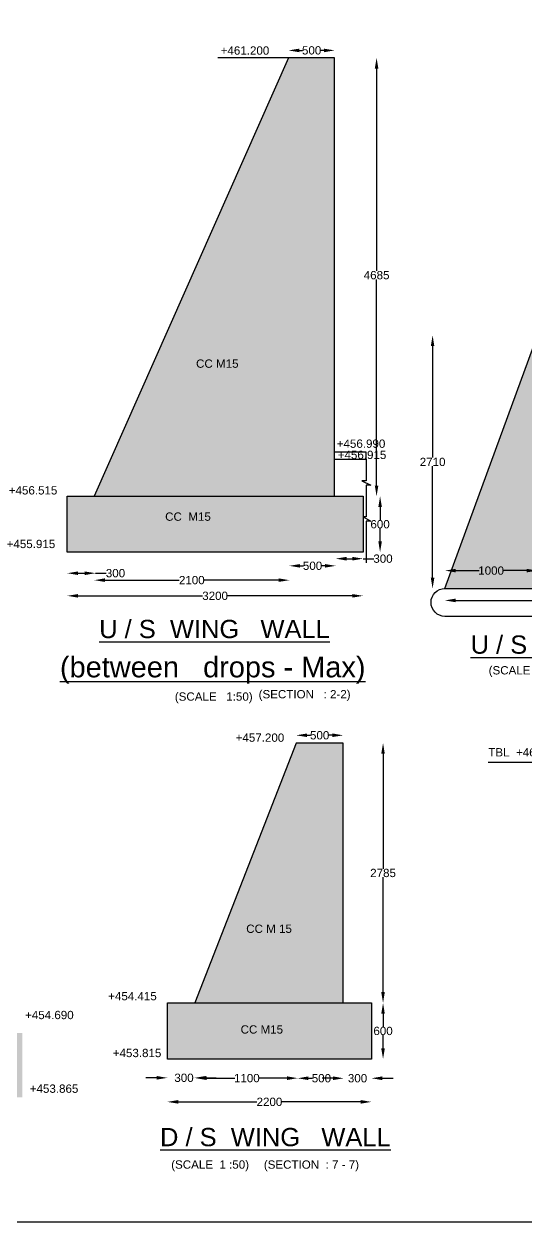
# Model space of a CAD drawing. Header units: inches. Extents: x 37936 to 42542, y -145 to 3102.
# Drawn here: x 40097 to 40701, y -145 to 1299 of the extents above; entities that cross this region are included whole.
import ezdxf

# ---------------------------------------------------------------- set-up
doc = ezdxf.new("R2010")
doc.units = ezdxf.units.IN
doc.header["$MEASUREMENT"] = 0
doc.layers.add('DIMENSIONS', color=255, linetype='Continuous')
doc.layers.add('TEXT', color=1, linetype='Continuous')
doc.styles.get("Standard").update_dxf_attribs({"font": 'arial.ttf', "height": 10})
doc.dimstyles.get("Standard").update_dxf_attribs({"dimtxt": 12, "dimasz": 13, "dimexe": 0.18, "dimexo": 0.0625, "dimgap": 0.09, "dimtad": 0, "dimtih": 1, "dimtoh": 1, "dimdec": 4, "dimzin": 0, "dimdsep": 46, "dimtxsty": 'Standard', "dimcen": 0.09, "dimse1": 1, "dimse2": 1, "dimadec": 0, "dimazin": 0, "dimtfac": 1, "dimtdec": 4, "dimtofl": 0, "dimtmove": 0, "dimatfit": 3, "dimfxl": 1, "dimtolj": 1, "dimtzin": 0, "dimarcsym": 0})

# ---------------------------------------------------------------- blocks, each defined once
blk = doc.blocks.new('*D149')
at = {"layer": 'Defpoints', "color": 0, "transparency": 16777216}
for p in [(40415.8, 1258.3), (40471.5, 1267.2), (40471.5, 1258.3)]:
    blk.add_point(p, dxfattribs=at)
at = {"layer": 'DIMENSIONS', "color": 0, "lineweight": -2, "transparency": 16777216}
for p, q in [((40428.8, 1267.2), (40432.5, 1267.2)), ((40458.5, 1267.2), (40454.8, 1267.2))]:
    blk.add_line(p, q, dxfattribs=at)
at = {"layer": 'DIMENSIONS', "color": 0, "transparency": 16777216}
for points in [[(40428.8, 1269.3), (40428.8, 1265), (40415.8, 1267.2)], [(40458.5, 1269.3), (40458.5, 1265), (40471.5, 1267.2)]]:
    blk.add_solid(points, dxfattribs=at)
at = {"layer": 'DIMENSIONS', "color": 0, "transparency": 16777216, "insert": (40443.7, 1267.2), "char_height": 10, "attachment_point": 5}
blk.add_mtext('\\A1;500', dxfattribs=at)
blk = doc.blocks.new('*D150')
at = {"layer": 'Defpoints', "color": 0, "transparency": 16777216}
for p in [(40471.5, 1258.3), (40471.5, 729.7), (40522.1, 729.7)]:
    blk.add_point(p, dxfattribs=at)
at = {"layer": 'DIMENSIONS', "color": 0, "lineweight": -2, "transparency": 16777216}
for p, q in [((40522.1, 1245.3), (40522.1, 1001.4)), ((40522.1, 742.7), (40522.1, 991))]:
    blk.add_line(p, q, dxfattribs=at)
at = {"layer": 'DIMENSIONS', "color": 0, "transparency": 16777216}
for points in [[(40519.9, 1245.3), (40524.2, 1245.3), (40522.1, 1258.3)], [(40519.9, 742.7), (40524.2, 742.7), (40522.1, 729.7)]]:
    blk.add_solid(points, dxfattribs=at)
at = {"layer": 'DIMENSIONS', "color": 0, "transparency": 16777216, "insert": (40522.1, 996.2), "char_height": 10, "attachment_point": 5}
blk.add_mtext('\\A1;4685', dxfattribs=at)
blk = doc.blocks.new('*D151')
at = {"layer": 'Defpoints', "color": 0, "transparency": 16777216}
for p in [(40505.7, 729.7), (40505.7, 662.3), (40526.3, 662.3)]:
    blk.add_point(p, dxfattribs=at)
at = {"layer": 'DIMENSIONS', "color": 0, "lineweight": -2, "transparency": 16777216}
for p, q in [((40526.3, 716.7), (40526.3, 701.2)), ((40526.3, 675.3), (40526.3, 690.8))]:
    blk.add_line(p, q, dxfattribs=at)
at = {"layer": 'DIMENSIONS', "color": 0, "transparency": 16777216}
for points in [[(40524.2, 716.7), (40528.5, 716.7), (40526.3, 729.7)], [(40524.2, 675.3), (40528.5, 675.3), (40526.3, 662.3)]]:
    blk.add_solid(points, dxfattribs=at)
at = {"layer": 'DIMENSIONS', "color": 0, "transparency": 16777216, "insert": (40526.3, 696), "char_height": 10, "attachment_point": 5}
blk.add_mtext('\\A1;600', dxfattribs=at)
blk = doc.blocks.new('*D152')
at = {"layer": 'Defpoints', "color": 0, "transparency": 16777216}
for p in [(40148.8, 659.4), (40182.9, 662.3), (40182.9, 637)]:
    blk.add_point(p, dxfattribs=at)
at = {"layer": 'DIMENSIONS', "color": 0, "lineweight": -2, "transparency": 16777216}
for p, q in [((40161.8, 637), (40169.9, 637)), ((40182.9, 637), (40195.9, 637))]:
    blk.add_line(p, q, dxfattribs=at)
at = {"layer": 'DIMENSIONS', "color": 0, "transparency": 16777216}
for points in [[(40161.8, 639.1), (40161.8, 634.8), (40148.8, 637)], [(40169.9, 639.1), (40169.9, 634.8), (40182.9, 637)]]:
    blk.add_solid(points, dxfattribs=at)
at = {"layer": 'DIMENSIONS', "color": 0, "transparency": 16777216, "insert": (40207, 637), "char_height": 10, "attachment_point": 5}
blk.add_mtext('\\A1;300', dxfattribs=at)
blk = doc.blocks.new('*D153')
at = {"layer": 'Defpoints', "color": 0, "transparency": 16777216}
for p in [(40181.4, 729.7), (40416.8, 655.1), (40416.8, 628.6)]:
    blk.add_point(p, dxfattribs=at)
at = {"layer": 'DIMENSIONS', "color": 0, "lineweight": -2, "transparency": 16777216}
for p, q in [((40194.4, 628.6), (40284, 628.6)), ((40403.8, 628.6), (40314.2, 628.6))]:
    blk.add_line(p, q, dxfattribs=at)
at = {"layer": 'DIMENSIONS', "color": 0, "transparency": 16777216}
for points in [[(40194.4, 630.8), (40194.4, 626.5), (40181.4, 628.6)], [(40403.8, 630.8), (40403.8, 626.5), (40416.8, 628.6)]]:
    blk.add_solid(points, dxfattribs=at)
at = {"layer": 'DIMENSIONS', "color": 0, "transparency": 16777216, "insert": (40299.1, 628.6), "char_height": 10, "attachment_point": 5}
blk.add_mtext('\\A1;2100', dxfattribs=at)
blk = doc.blocks.new('*D154')
at = {"layer": 'Defpoints', "color": 0, "transparency": 16777216}
for p in [(40416.8, 655.1), (40472.8, 655.1), (40472.8, 645.9)]:
    blk.add_point(p, dxfattribs=at)
at = {"layer": 'DIMENSIONS', "color": 0, "lineweight": -2, "transparency": 16777216}
for p, q in [((40429.8, 645.9), (40433.7, 645.9)), ((40459.8, 645.9), (40455.9, 645.9))]:
    blk.add_line(p, q, dxfattribs=at)
at = {"layer": 'DIMENSIONS', "color": 0, "transparency": 16777216}
for points in [[(40429.8, 648), (40429.8, 643.7), (40416.8, 645.9)], [(40459.8, 648), (40459.8, 643.7), (40472.8, 645.9)]]:
    blk.add_solid(points, dxfattribs=at)
at = {"layer": 'DIMENSIONS', "color": 0, "transparency": 16777216, "insert": (40444.8, 645.9), "char_height": 10, "attachment_point": 5}
blk.add_mtext('\\A1;500', dxfattribs=at)
blk = doc.blocks.new('*D155')
at = {"layer": 'Defpoints', "color": 0, "transparency": 16777216}
for p in [(40472.8, 655.1), (40505.7, 662.3), (40505.7, 654.5)]:
    blk.add_point(p, dxfattribs=at)
at = {"layer": 'DIMENSIONS', "color": 0, "lineweight": -2, "transparency": 16777216}
for p, q in [((40485.8, 654.5), (40492.7, 654.5)), ((40505.7, 654.5), (40518.7, 654.5))]:
    blk.add_line(p, q, dxfattribs=at)
at = {"layer": 'DIMENSIONS', "color": 0, "transparency": 16777216}
for points in [[(40485.8, 656.7), (40485.8, 652.3), (40472.8, 654.5)], [(40492.7, 656.7), (40492.7, 652.3), (40505.7, 654.5)]]:
    blk.add_solid(points, dxfattribs=at)
at = {"layer": 'DIMENSIONS', "color": 0, "transparency": 16777216, "insert": (40529.8, 654.5), "char_height": 10, "attachment_point": 5}
blk.add_mtext('\\A1;300', dxfattribs=at)
blk = doc.blocks.new('*D156')
at = {"layer": 'Defpoints', "color": 0, "transparency": 16777216}
for p in [(40148.8, 659.4), (40505.7, 662.3), (40505.7, 609.7)]:
    blk.add_point(p, dxfattribs=at)
at = {"layer": 'DIMENSIONS', "color": 0, "lineweight": -2, "transparency": 16777216}
for p, q in [((40161.8, 609.7), (40312.2, 609.7)), ((40492.7, 609.7), (40342.2, 609.7))]:
    blk.add_line(p, q, dxfattribs=at)
at = {"layer": 'DIMENSIONS', "color": 0, "transparency": 16777216}
for points in [[(40161.8, 611.9), (40161.8, 607.6), (40148.8, 609.7)], [(40492.7, 611.9), (40492.7, 607.6), (40505.7, 609.7)]]:
    blk.add_solid(points, dxfattribs=at)
at = {"layer": 'DIMENSIONS', "color": 0, "transparency": 16777216, "insert": (40327.2, 609.7), "char_height": 10, "attachment_point": 5}
blk.add_mtext('\\A1;3200', dxfattribs=at)
blk = doc.blocks.new('*D157')
at = {"layer": 'Defpoints', "color": 0, "transparency": 16777216}
for p in [(40716.1, 923.7), (40589.7, 618.5), (40604.6, 618.5)]:
    blk.add_point(p, dxfattribs=at)
at = {"layer": 'DIMENSIONS', "color": 0, "lineweight": -2, "transparency": 16777216}
for p, q in [((40589.7, 910.7), (40589.7, 776.3)), ((40589.7, 631.5), (40589.7, 765.9))]:
    blk.add_line(p, q, dxfattribs=at)
at = {"layer": 'DIMENSIONS', "color": 0, "transparency": 16777216}
for points in [[(40587.5, 910.7), (40591.8, 910.7), (40589.7, 923.7)], [(40587.5, 631.5), (40591.8, 631.5), (40589.7, 618.5)]]:
    blk.add_solid(points, dxfattribs=at)
at = {"layer": 'DIMENSIONS', "color": 0, "transparency": 16777216, "insert": (40589.7, 771.1), "char_height": 10, "attachment_point": 5}
blk.add_mtext('\\A1;2710', dxfattribs=at)
blk = doc.blocks.new('*D158')
at = {"layer": 'Defpoints', "color": 0, "transparency": 16777216}
for p in [(40716.1, 640.1), (40604.6, 618.5), (40716.1, 618.5)]:
    blk.add_point(p, dxfattribs=at)
at = {"layer": 'DIMENSIONS', "color": 0, "lineweight": -2, "transparency": 16777216}
for p, q in [((40617.6, 640.1), (40645.8, 640.1)), ((40703.1, 640.1), (40674.9, 640.1))]:
    blk.add_line(p, q, dxfattribs=at)
at = {"layer": 'DIMENSIONS', "color": 0, "transparency": 16777216}
for points in [[(40617.6, 642.3), (40617.6, 638), (40604.6, 640.1)], [(40703.1, 642.3), (40703.1, 638), (40716.1, 640.1)]]:
    blk.add_solid(points, dxfattribs=at)
at = {"layer": 'DIMENSIONS', "color": 0, "transparency": 16777216, "insert": (40660.3, 640.1), "char_height": 10, "attachment_point": 5}
blk.add_mtext('\\A1;1000', dxfattribs=at)
blk = doc.blocks.new('*D161')
at = {"layer": 'Defpoints', "color": 0, "transparency": 16777216}
for p in [(40604.6, 618.5), (40896, 618.5), (40896, 604.2)]:
    blk.add_point(p, dxfattribs=at)
at = {"layer": 'DIMENSIONS', "color": 0, "lineweight": -2, "transparency": 16777216}
for p, q in [((40617.6, 604.2), (40735.2, 604.2)), ((40883, 604.2), (40765.4, 604.2))]:
    blk.add_line(p, q, dxfattribs=at)
at = {"layer": 'DIMENSIONS', "color": 0, "transparency": 16777216}
for points in [[(40617.6, 606.4), (40617.6, 602), (40604.6, 604.2)], [(40883, 606.4), (40883, 602), (40896, 604.2)]]:
    blk.add_solid(points, dxfattribs=at)
at = {"layer": 'DIMENSIONS', "color": 0, "transparency": 16777216, "insert": (40750.3, 604.2), "char_height": 10, "attachment_point": 5}
blk.add_mtext('\\A1;2600', dxfattribs=at)
blk = doc.blocks.new('*D172')
at = {"layer": 'Defpoints', "color": 0, "transparency": 16777216}
for p in [(40481.8, 441.6), (40425.1, 432.3), (40481.8, 432.3)]:
    blk.add_point(p, dxfattribs=at)
at = {"layer": 'DIMENSIONS', "color": 0, "lineweight": -2, "transparency": 16777216}
for p, q in [((40438.1, 441.6), (40442.3, 441.6)), ((40468.8, 441.6), (40464.6, 441.6))]:
    blk.add_line(p, q, dxfattribs=at)
at = {"layer": 'DIMENSIONS', "color": 0, "transparency": 16777216}
for points in [[(40438.1, 443.8), (40438.1, 439.5), (40425.1, 441.6)], [(40468.8, 443.8), (40468.8, 439.5), (40481.8, 441.6)]]:
    blk.add_solid(points, dxfattribs=at)
at = {"layer": 'DIMENSIONS', "color": 0, "transparency": 16777216, "insert": (40453.4, 441.6), "char_height": 10, "attachment_point": 5}
blk.add_mtext('\\A1;500', dxfattribs=at)
blk = doc.blocks.new('*D173')
at = {"layer": 'Defpoints', "color": 0, "transparency": 16777216}
for p in [(40481.8, 432.3), (40481.8, 119), (40529.9, 119)]:
    blk.add_point(p, dxfattribs=at)
at = {"layer": 'DIMENSIONS', "color": 0, "lineweight": -2, "transparency": 16777216}
for p, q in [((40529.9, 419.3), (40529.9, 280.8)), ((40529.9, 132), (40529.9, 270.5))]:
    blk.add_line(p, q, dxfattribs=at)
at = {"layer": 'DIMENSIONS', "color": 0, "transparency": 16777216}
for points in [[(40527.7, 419.3), (40532, 419.3), (40529.9, 432.3)], [(40527.7, 132), (40532, 132), (40529.9, 119)]]:
    blk.add_solid(points, dxfattribs=at)
at = {"layer": 'DIMENSIONS', "color": 0, "transparency": 16777216, "insert": (40529.9, 275.6), "char_height": 10, "attachment_point": 5}
blk.add_mtext('\\A1;2785', dxfattribs=at)
blk = doc.blocks.new('*D174')
at = {"layer": 'Defpoints', "color": 0, "transparency": 16777216}
for p in [(40515.9, 119), (40529.9, 119), (40515.9, 51.3)]:
    blk.add_point(p, dxfattribs=at)
at = {"layer": 'DIMENSIONS', "color": 0, "lineweight": -2, "transparency": 16777216}
for p, q in [((40529.9, 106), (40529.9, 90.3)), ((40529.9, 64.3), (40529.9, 80))]:
    blk.add_line(p, q, dxfattribs=at)
at = {"layer": 'DIMENSIONS', "color": 0, "transparency": 16777216}
for points in [[(40527.7, 106), (40532, 106), (40529.9, 119)], [(40527.7, 64.3), (40532, 64.3), (40529.9, 51.3)]]:
    blk.add_solid(points, dxfattribs=at)
at = {"layer": 'DIMENSIONS', "color": 0, "transparency": 16777216, "insert": (40529.9, 85.2), "char_height": 10, "attachment_point": 5}
blk.add_mtext('\\A1;600', dxfattribs=at)
blk = doc.blocks.new('*D175')
at = {"layer": 'Defpoints', "color": 0, "transparency": 16777216}
for p in [(40269.7, 119), (40302.7, 119), (40302.7, 28.7)]:
    blk.add_point(p, dxfattribs=at)
at = {"layer": 'DIMENSIONS', "color": 0, "lineweight": -2, "transparency": 16777216}
for p, q in [((40256.7, 28.7), (40243.7, 28.7)), ((40315.7, 28.7), (40328.7, 28.7))]:
    blk.add_line(p, q, dxfattribs=at)
at = {"layer": 'DIMENSIONS', "color": 0, "transparency": 16777216}
for points in [[(40256.7, 30.9), (40256.7, 26.6), (40269.7, 28.7)], [(40315.7, 30.9), (40315.7, 26.6), (40302.7, 28.7)]]:
    blk.add_solid(points, dxfattribs=at)
at = {"layer": 'DIMENSIONS', "color": 0, "transparency": 16777216, "insert": (40289.7, 28.7), "char_height": 10, "attachment_point": 5}
blk.add_mtext('\\A1;300', dxfattribs=at)
blk = doc.blocks.new('*D176')
at = {"layer": 'Defpoints', "color": 0, "transparency": 16777216}
for p in [(40304, 51.3), (40426.9, 51.3), (40304, 28.3)]:
    blk.add_point(p, dxfattribs=at)
at = {"layer": 'DIMENSIONS', "color": 0, "lineweight": -2, "transparency": 16777216}
for p, q in [((40317, 28.3), (40350.9, 28.3)), ((40413.9, 28.3), (40380, 28.3))]:
    blk.add_line(p, q, dxfattribs=at)
at = {"layer": 'DIMENSIONS', "color": 0, "transparency": 16777216}
for points in [[(40317, 30.5), (40317, 26.1), (40304, 28.3)], [(40413.9, 30.5), (40413.9, 26.1), (40426.9, 28.3)]]:
    blk.add_solid(points, dxfattribs=at)
at = {"layer": 'DIMENSIONS', "color": 0, "transparency": 16777216, "insert": (40365.5, 28.3), "char_height": 10, "attachment_point": 5}
blk.add_mtext('\\A1;1100', dxfattribs=at)
blk = doc.blocks.new('*D177')
at = {"layer": 'Defpoints', "color": 0, "transparency": 16777216}
for p in [(40426.9, 51.3), (40482.3, 51.3), (40426.9, 28.2)]:
    blk.add_point(p, dxfattribs=at)
at = {"layer": 'DIMENSIONS', "color": 0, "lineweight": -2, "transparency": 16777216}
for p, q in [((40439.9, 28.2), (40444.4, 28.2)), ((40469.3, 28.2), (40466.6, 28.2))]:
    blk.add_line(p, q, dxfattribs=at)
at = {"layer": 'DIMENSIONS', "color": 0, "transparency": 16777216}
for points in [[(40439.9, 30.4), (40439.9, 26), (40426.9, 28.2)], [(40469.3, 30.4), (40469.3, 26), (40482.3, 28.2)]]:
    blk.add_solid(points, dxfattribs=at)
at = {"layer": 'DIMENSIONS', "color": 0, "transparency": 16777216, "insert": (40455.5, 28.2), "char_height": 10, "attachment_point": 5}
blk.add_mtext('\\A1;500', dxfattribs=at)
blk = doc.blocks.new('*D178')
at = {"layer": 'Defpoints', "color": 0, "transparency": 16777216}
for p in [(40482.3, 51.3), (40515.9, 51.3), (40482.3, 28.2)]:
    blk.add_point(p, dxfattribs=at)
at = {"layer": 'DIMENSIONS', "color": 0, "lineweight": -2, "transparency": 16777216}
for p, q in [((40469.3, 28.2), (40456.3, 28.2)), ((40528.9, 28.2), (40541.9, 28.2))]:
    blk.add_line(p, q, dxfattribs=at)
at = {"layer": 'DIMENSIONS', "color": 0, "transparency": 16777216}
for points in [[(40469.3, 30.4), (40469.3, 26), (40482.3, 28.2)], [(40528.9, 30.4), (40528.9, 26), (40515.9, 28.2)]]:
    blk.add_solid(points, dxfattribs=at)
at = {"layer": 'DIMENSIONS', "color": 0, "transparency": 16777216, "insert": (40499.1, 28.2), "char_height": 10, "attachment_point": 5}
blk.add_mtext('\\A1;300', dxfattribs=at)
blk = doc.blocks.new('*D179')
at = {"layer": 'Defpoints', "color": 0, "transparency": 16777216}
for p in [(40269.7, 51.3), (40515.9, 51.3), (40515.9, -0.3)]:
    blk.add_point(p, dxfattribs=at)
at = {"layer": 'DIMENSIONS', "color": 0, "lineweight": -2, "transparency": 16777216}
for p, q in [((40282.7, -0.3), (40377.7, -0.3)), ((40502.9, -0.3), (40407.9, -0.3))]:
    blk.add_line(p, q, dxfattribs=at)
at = {"layer": 'DIMENSIONS', "color": 0, "transparency": 16777216}
for points in [[(40282.7, 1.9), (40282.7, -2.4), (40269.7, -0.3)], [(40502.9, 1.9), (40502.9, -2.4), (40515.9, -0.3)]]:
    blk.add_solid(points, dxfattribs=at)
at = {"layer": 'DIMENSIONS', "color": 0, "transparency": 16777216, "insert": (40392.8, -0.3), "char_height": 10, "attachment_point": 5}
blk.add_mtext('\\A1;2200', dxfattribs=at)

msp = doc.modelspace()

# ---------------------------------------------------------------- hatches: boundary and pattern name
at = {"layer": 'DIMENSIONS'}
h = msp.add_hatch(dxfattribs=at)
h.set_pattern_fill('AR-CONC', color=0, scale=5, style=0)
h.set_pattern_definition([(50, (0, 0), (35.86301, -3.137607), [3.75, -41.25]), (355, (0, 0), (-6.937567, 37.609607), [3, -33]), (100.4514, (2.99, -0.26), (28.92547, 34.471977), [3.18701, -35.057106]), (46.1842, (0, 10), (53.362052, -8.27595), [5.625, -61.875]), (96.6356, (4.447, 9.31), (46.733135, 48.705894), [4.780514, -52.58565]), (351.1842, (0, 10), (46.7331, 48.70593), [4.5, -49.5]), (21, (5, 7.5), (29.845353, -20.130945), [3.75, -41.25]), (326, (5, 7.5), (12.165767, 36.257502), [3, -33]), (71.4514, (7.487, 5.822), (42.01113, 16.126525), [3.18701, -35.057106]), (37.5, (0, 0), (0.6079928, 16.6446927), [0, -32.6, 0, -33.5, 0, -33.125]), (7.5, (0, 0), (13.153477, 19.7205856), [0, -19.1, 0, -31.85, 0, -12.625]), (327.5, (-11.15, 0), (26.691122, -1.1277436), [0, -12.5, 0, -39, 0, -51.75]), (317.5, (-16.15, 0), (29.159308, 5.005249), [0, -16.25, 0, -25.9, 0, -36.75])])
h.paths.add_polyline_path([(38462.64676, 707.65453), (38103.32675, 707.65453), (38103.32675, 640.99139), (38462.64676, 640.99139)])
h.paths.add_polyline_path([(38921.31479, 1192.7317), (38863.63714, 1192.7317), (38653.05836, 707.31361), (38921.31479, 707.31361)])
h.paths.add_polyline_path([(38955.11072, 707.31361), (38619.1147, 707.31361), (38619.1147, 641.68056), (38955.11072, 641.68056)])
h.paths.add_polyline_path([(39417.65855, 1230.32224), (39360.78787, 1230.32224), (39127.06149, 707.72888), (39417.65855, 707.72888)])
h.paths.add_polyline_path([(39451.15126, 707.72888), (39093.48862, 707.72888), (39093.48862, 641.23388), (39451.15126, 641.23388)])
h.paths.add_polyline_path([(39887.28896, 1021.93757), (39831.53427, 1021.93757), (39707.98716, 708.58308), (39887.28896, 708.58308)])
h.paths.add_polyline_path([(39921.51818, 708.58308), (39674.76397, 708.58308), (39674.76397, 641.45314), (39921.51818, 641.45314)])
h.paths.add_polyline_path([(40471.49309, 1258.31289), (40415.83305, 1258.31289), (40181.44356, 729.71027), (40471.49309, 729.71027)])
h.paths.add_polyline_path([(40505.69319, 729.71027), (40148.78552, 729.71027), (40148.78552, 662.29322), (40505.69319, 662.29322)])
h.paths.add_polyline_path([(40772.65821, 923.66477), (40772.65821, 618.54333), (40896.04142, 618.54333)])
h.paths.add_polyline_path([(40772.65821, 923.66477), (40716.12856, 923.66477), (40716.12856, 618.54333), (40772.65821, 618.54333)])
h.paths.add_polyline_path([(40716.12856, 923.66477), (40604.55016, 618.54333), (40716.12856, 618.54333)])
h.paths.add_polyline_path([(41033.20738, 301.2696), (41033.20738, 40.24494), (41100.65678, 40.24494)])
h.paths.add_polyline_path([(41033.20738, 301.2696), (40976.98957, 301.2696), (40976.98957, 40.24494), (41033.20738, 40.24494)])
h.paths.add_polyline_path([(40976.98957, 301.2696), (40854.74673, 40.24494), (40976.98957, 40.24494)])
h.paths.add_polyline_path([(40481.81833, 432.26473), (40425.07479, 432.26473), (40302.73265, 119.02726), (40481.81833, 119.02726)])
h.paths.add_polyline_path([(40515.92403, 119.02726), (40269.71252, 119.02726), (40269.71252, 51.27382), (40515.92403, 51.27382)])
h.paths.add_polyline_path([(39350.4638, 341.62896), (39248.03061, 341.62896), (39248.03061, 82.6307), (39524.10378, 82.6307)])
h.paths.add_polyline_path([(39533.75785, 82.6307), (39214.60561, 82.6307), (39214.60561, 5.29461), (39533.75785, 5.29461)])
h.paths.add_polyline_path([(40094.47153, 82.6307), (39533.75785, 82.6307), (39533.75785, 5.29461), (40094.47153, 5.29461)])
h.paths.add_polyline_path([(39084.88088, 124.8938), (38019.88604, 124.8938), (38019.88604, 14.28784), (39084.88088, 14.28784)])
h.paths.add_polyline_path([(38155.67084, 383.67791), (38053.51603, 383.67791), (38053.51603, 124.8938), (38323.24389, 124.8938)])
h.paths.add_polyline_path([(39804.03576, 859.99646), (39864.32226, 859.99646), (39864.32226, 875.50805), (39804.03576, 875.50805)], flags=24)
h.paths.add_polyline_path([(39734.23865, 677.13131), (39794.52514, 677.13131), (39794.52514, 692.6429), (39734.23865, 692.6429)], flags=24)
h.paths.add_polyline_path([(40301.65086, 881.85596), (40358.05605, 881.85596), (40358.05605, 897.36755), (40301.65086, 897.36755)], flags=24)
h.paths.add_polyline_path([(40264.34762, 697.4453), (40324.63411, 697.4453), (40324.63411, 712.9569), (40264.34762, 712.9569)], flags=24)
h.paths.add_polyline_path([(40817.40575, 649.92491), (40851.29388, 649.92491), (40851.29388, 634.71345), (40817.40575, 634.71345)], flags=24)
h.paths.add_polyline_path([(40731.45897, 716.24759), (40787.86415, 716.24759), (40787.86415, 731.75919), (40731.45897, 731.75919)], flags=9)
h.paths.add_polyline_path([(40730.86337, 635.75498), (40757.9234, 635.75498), (40757.9234, 620.54352), (40730.86337, 620.54352)], flags=24)
h.paths.add_polyline_path([(40643.39529, 647.73556), (40677.28342, 647.73556), (40677.28342, 632.5241), (40643.39529, 632.5241)], flags=24)
h.paths.add_polyline_path([(41053.37478, 62.78447), (41080.48938, 62.78447), (41080.48938, 47.57301), (41053.37478, 47.57301)], flags=24)
h.paths.add_polyline_path([(40991.56846, 62.78447), (41018.62849, 62.78447), (41018.62849, 47.57301), (40991.56846, 47.57301)], flags=24)
h.paths.add_polyline_path([(40950.96388, 134.89865), (41007.36907, 134.89865), (41007.36907, 150.41024), (40950.96388, 150.41024)], flags=9)
h.paths.add_polyline_path([(40898.92409, 62.78447), (40932.81222, 62.78447), (40932.81222, 47.57301), (40898.92409, 47.57301)], flags=24)
h.paths.add_polyline_path([(40362.1808, 200.66927), (40422.4673, 200.66927), (40422.4673, 216.18087), (40362.1808, 216.18087)], flags=24)
h.paths.add_polyline_path([(40355.4293, 79.27966), (40411.83449, 79.27966), (40411.83449, 94.79125), (40355.4293, 94.79125)], flags=24)
h.paths.add_polyline_path([(39286.36105, 154.69647), (39377.432, 154.69647), (39377.432, 185.74013), (39286.36105, 185.74013)], flags=24)
h.paths.add_polyline_path([(39272.82859, 267.72018), (39329.23378, 267.72018), (39329.23378, 283.23178), (39272.82859, 283.23178)], flags=24)
h.paths.add_polyline_path([(39362.30504, 39.54287), (39418.71022, 39.54287), (39418.71022, 55.05446), (39362.30504, 55.05446)], flags=24)
h.paths.add_polyline_path([(39731.26759, 60.33453), (39787.67278, 60.33453), (39787.67278, 75.84613), (39731.26759, 75.84613)], flags=24)
h.paths.add_polyline_path([(38032.25726, 29.32573), (38059.71974, 29.32573), (38059.71974, 14.11427), (38032.25726, 14.11427)], flags=9)
h.paths.add_polyline_path([(38621.16036, 90.68681), (38681.44686, 90.68681), (38681.44686, 106.1984), (38621.16036, 106.1984)], flags=24)
h.paths.add_polyline_path([(38195.74768, 200.19107), (38252.15286, 200.19107), (38252.15286, 215.70266), (38195.74768, 215.70266)], flags=24)
h.paths.add_polyline_path([(38090.41291, 194.74287), (38181.48385, 194.74287), (38181.48385, 225.78652), (38090.41291, 225.78652)], flags=24)

# ---------------------------------------------------------------- linework, layer by layer
at = {"layer": 'DIMENSIONS', "color": 0}
for points in [[(42541.67375, -145.11836), (37935.83495, -145.11836), (37935.83495, 3101.55918), (42541.67375, 3101.55918)], [(40148.78552, 729.71027), (40505.69319, 729.71027), (40505.69319, 662.29322), (40148.78552, 662.29322)], [(40269.71252, 119.02726), (40515.92403, 119.02726), (40515.92403, 51.27382), (40269.71252, 51.27382)]]:
    msp.add_lwpolyline(points, close=True, dxfattribs=at)
for points in [[(40471.49309, 729.71027), (40471.49309, 1258.31289), (40415.83305, 1258.31289), (40181.44356, 729.71027)], [(40415.83305, 1258.31289), (40330.6467, 1258.31289)], [(40604.55016, 618.54333), (40716.12856, 923.66477), (40772.65821, 923.66477), (40928.70222, 996.06222)], [(40471.49309, 774.31897), (40509.64418, 774.31897), (40509.64418, 782.95819), (40471.49309, 782.95819)], [(40509.64418, 774.31897), (40509.64418, 748.2293), (40504.4699, 748.2293), (40515.034, 743.1106), (40509.51187, 743.1106), (40509.51187, 704.85929), (40505.69319, 704.85929), (40515.23357, 699.83267), (40509.61196, 699.83267), (40509.61196, 649.60466)], [(40481.81833, 119.02726), (40481.81833, 432.26473), (40425.07479, 432.26473), (40302.73265, 119.02726)], [(40801.65531, 389.22632), (40758.3337, 408.81674), (40656.8034, 408.81674)]]:
    msp.add_lwpolyline(points, dxfattribs=at)
msp.add_lwpolyline([(41028.02652, 584.94214), (40604.55016, 584.94214, -1), (40604.55016, 618.54333), (41028.02652, 618.54333)], format="xyb", dxfattribs=at)

# ---------------------------------------------------------------- texts
at = {"layer": 'TEXT', "color": 0}
for s, height, p in [('+461.200', 10, (40333.94557, 1262.05138)), ('CC M15', 10, (40304.23613, 884.61176)), ('+456.990', 10, (40474.00644, 788.1512)), ('+456.915', 10, (40475.21165, 774.66819)), ('+456.515', 10, (40078.21239, 731.87928)), ('CC  M15', 10, (40266.93288, 700.2011)), ('+455.915', 10, (40075.66145, 667.25877)), ('%%UU / S  WING   WALL', 22, (40187.31036, 558.75513)), ('%%UU / S   HEAD  WALL', 22, (40635.54144, 539.93099)), ('%%U(between   drops - Max)', 25, (40139.95874, 511.45724)), ('(SCALE  1 :50)', 10, (40657.33404, 514.97745)), ('(SCALE   1:50)', 10, (40278.59828, 483.30801)), ('(SECTION   : 2-2)', 10, (40379.74865, 486.13791)), ('+457.200', 10, (40352.01379, 433.80113)), ('TBL  +461.030', 10, (40656.93023, 416.11305)), ('CC M 15', 10, (40364.76607, 203.42507)), ('+454.415', 10, (40198.17255, 122.20188)), ('+454.690', 10, (40097.89354, 99.45012)), ('CC M15', 10, (40358.01457, 82.03545)), ('+453.815', 10, (40203.7263, 53.67463)), ('+453.865', 10, (40103.56631, 10.67756)), ('%%UD / S  WING   WALL', 22, (40260.77447, -53.70062)), ('(SCALE  1 :50)', 10, (40274.22619, -80.79052)), ('(SECTION  : 7 - 7)', 10, (40386.02614, -80.8454))]:
    msp.add_text(s, height=height, dxfattribs=at).set_placement(p)

# ---------------------------------------------------------------- dimensions: what is measured, and where the dimension line sits
at = {"layer": 'DIMENSIONS', "color": 0}
for base, p1, p2, text, picture, middle in [((40471.49309, 1267.16673), (40415.83305, 1258.31289), (40471.49309, 1258.31289), '500', '*D149', (40443.66307, 1267.16673)), ((40416.75287, 628.64032), (40181.44356, 729.71027), (40416.75287, 655.14695), '2100', '*D153', (40299.09822, 628.64032)), ((40182.86244, 636.98093), (40148.78552, 659.39025), (40182.86244, 662.29322), '300', '*D152', (40206.97905, 636.98093)), ((40505.69319, 609.74635), (40148.78552, 659.39025), (40505.69319, 662.29322), '3200', '*D156', (40327.23936, 609.74635)), ((40472.8385, 645.87337), (40416.75287, 655.14695), (40472.8385, 655.14695), '500', '*D154', (40444.79569, 645.87337)), ((40505.69319, 654.48991), (40472.8385, 655.14695), (40505.69319, 662.29322), '300', '*D155', (40529.8098, 654.48991)), ((40716.12856, 640.12983), (40604.55016, 618.54333), (40716.12856, 618.54333), '1000', '*D158', (40660.33936, 640.12983)), ((40896.04142, 604.18809), (40604.55016, 618.54333), (40896.04142, 618.54333), '2600', '*D161', (40750.29579, 604.18809)), ((40481.81833, 441.64228), (40425.07479, 432.26473), (40481.81833, 432.26473), '500', '*D172', (40453.44656, 441.64228)), ((40515.92403, -0.25315), (40269.71252, 51.27382), (40515.92403, 51.27382), '2200', '*D179', (40392.81828, -0.25315)), ((40304.02481, 28.29542), (40426.9122, 51.27382), (40304.02481, 51.27382), '1100', '*D176', (40365.46851, 28.29542))]:
    dim = msp.add_linear_dim(base=base, p1=p1, p2=p2, text=text, dimstyle='Standard', dxfattribs=at)
    dim.commit()
    dim.dimension.update_dxf_attribs({"geometry": picture, "text_midpoint": middle})
dim = msp.add_linear_dim(base=(40522.05542, 729.71027), p1=(40471.49309, 1258.31289), p2=(40471.49309, 729.71027), angle=90, text='4685', dimstyle='Standard', dxfattribs=at)
dim.commit()
dim.dimension.update_dxf_attribs({"geometry": '*D150', "text_midpoint": (40522.05542, 996.17537), "dimtype": 160})
for base, p1, p2, text, picture, middle in [((40589.67427, 618.54333), (40716.12856, 923.66477), (40604.55016, 618.54333), '2710', '*D157', (40589.67427, 771.10405)), ((40526.34652, 662.29322), (40505.69319, 729.71027), (40505.69319, 662.29322), '600', '*D151', (40526.34652, 696.00175)), ((40529.85518, 119.02726), (40481.81833, 432.26473), (40481.81833, 119.02726), '2785', '*D173', (40529.85518, 275.64599)), ((40529.85518, 119.02726), (40515.92403, 51.27382), (40515.92403, 119.02726), '600', '*D174', (40529.85518, 85.15054))]:
    dim = msp.add_linear_dim(base=base, p1=p1, p2=p2, angle=90, text=text, dimstyle='Standard', dxfattribs=at)
    dim.commit()
    dim.dimension.update_dxf_attribs({"geometry": picture, "text_midpoint": middle})
for base, p1, p2, text, picture, middle in [((40302.73265, 28.73867), (40269.71252, 119.02726), (40302.73265, 119.02726), '300', '*D175', (40289.73265, 28.73867)), ((40426.9122, 28.20103), (40482.28472, 51.27382), (40426.9122, 51.27382), '500', '*D177', (40455.47249, 28.20103)), ((40482.28472, 28.21541), (40515.92403, 51.27382), (40482.28472, 51.27382), '300', '*D178', (40499.10438, 28.21541))]:
    dim = msp.add_linear_dim(base=base, p1=p1, p2=p2, text=text, dimstyle='Standard', dxfattribs=at)
    dim.commit()
    dim.dimension.update_dxf_attribs({"geometry": picture, "text_midpoint": middle, "dimtype": 160})

doc.saveas('drawing.dxf')
